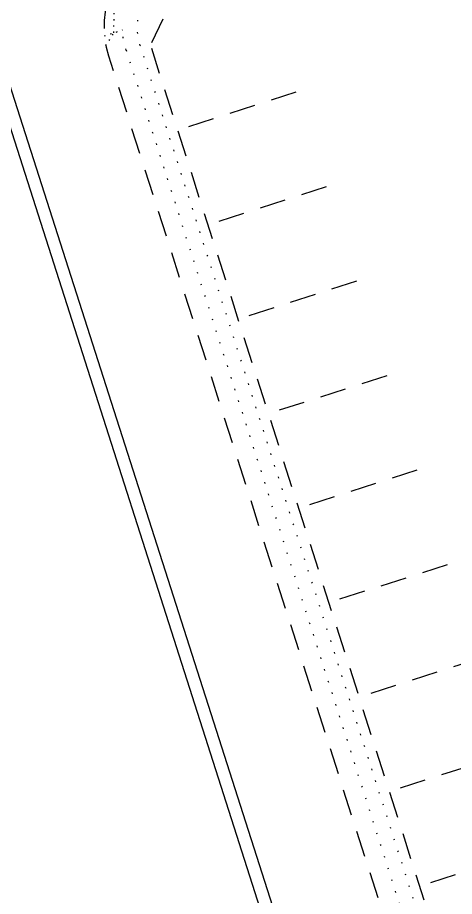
# Model space of a CAD drawing. Header units: metres. Extents: x 305482 to 305978, y 6275861 to 6276842.
# Drawn here: x 305798.5 to 305833.7, y 6276735.1 to 6276806 of the extents above; entities that cross this region are included whole.
import ezdxf

# ---------------------------------------------------------------- set-up
doc = ezdxf.new("R2010")
doc.units = ezdxf.units.M
doc.header["$LTSCALE"] = 0.7
doc.linetypes.add('Dash', pattern=[5, 3, -2])
doc.linetypes.add('DOT', pattern=[6.35, 0, -6.35])
for name, color, linetype in [('_User Miscellaneous3', 11, 'Continuous'), ('_User Miscellaneous9', 8, 'Continuous'), ('Cadastre Developer_SP_NEW', 4, 'Continuous'), ('Cadastre Roads_SP_NEW', 8, 'Continuous')]:
    doc.layers.add(name, color=color, linetype=linetype)

msp = doc.modelspace()

# ---------------------------------------------------------------- linework, layer by layer
at = {"layer": '_User Miscellaneous3', "color": 3, "linetype": 'DOT', "ltscale": 0.2, "flags": 128}
for points in [[(305808.355, 6276803.735, -0.401135), (305811.211, 6276809.666)], [(305807.214, 6276803.364, -0.06958), (305806.926, 6276804.99, -0.06958)]]:
    msp.add_lwpolyline(points, format="xyb", dxfattribs=at)
at = {"layer": '_User Miscellaneous3', "color": 3, "linetype": 'DOT', "ltscale": 0.09, "flags": 128}
for points in [[(305806.222, 6276804.762), (305806.248, 6276806.348), (305805.627, 6276806.889)], [(305805.461, 6276804.516), (305806.926, 6276804.99)], [(305805.574, 6276803.724), (305806.222, 6276804.762)]]:
    msp.add_lwpolyline(points, dxfattribs=at)
at = {"layer": '_User Miscellaneous3', "color": 3, "linetype": 'DOT', "ltscale": 0.2, "flags": 128}
for points in [[(305833.67, 6276724.573), (305808.355, 6276803.735)], [(305807.214, 6276803.364), (305832.527, 6276724.208)]]:
    msp.add_lwpolyline(points, dxfattribs=at)
at = {"layer": '_User Miscellaneous9', "linetype": 'Dash'}
for p, q in [((305811.706, 6276809), (305809.175, 6276803.797)), ((305834.432, 6276724.817), (305809.175, 6276803.797)), ((305820.9, 6276799.96), (305811.38, 6276796.9)), ((305823.338, 6276792.34), (305813.817, 6276789.28)), ((305825.774, 6276784.72), (305816.254, 6276781.661)), ((305828.211, 6276777.1), (305818.691, 6276774.041)), ((305830.648, 6276769.48), (305821.127, 6276766.421)), ((305833.084, 6276761.86), (305823.564, 6276758.801)), ((305835.586, 6276754.261), (305826.065, 6276751.202)), ((305837.958, 6276746.621), (305828.437, 6276743.561)), ((305840.395, 6276739.001), (305830.874, 6276735.941))]:
    msp.add_line(p, q, dxfattribs=at)
at = {"layer": '_User Miscellaneous9', "linetype": 'Dash', "flags": 128}
msp.add_lwpolyline([(305810.243, 6276812.187, 0.397633), (305805.787, 6276802.9), (305831.098, 6276723.751, 0.414214), (305840.526, 6276718.891), (305845.435, 6276720.461, 0.024273), (305850.297, 6276722.281, 0.024273)], format="xyb", dxfattribs=at)
at = {"layer": 'Cadastre Developer_SP_NEW'}
msp.add_line((305842.732, 6276656.836), (305796.961, 6276799.967), dxfattribs=at)
at = {"layer": 'Cadastre Roads_SP_NEW', "flags": 128}
msp.add_lwpolyline([(305796.362, 6276803.232, -0.099002), (305797.789, 6276800.66), (305843.685, 6276657.141, 0.236859), (305913.839, 6276585.462), (305942.059, 6276575.765)], format="xyb", dxfattribs=at)

doc.saveas('drawing.dxf')
